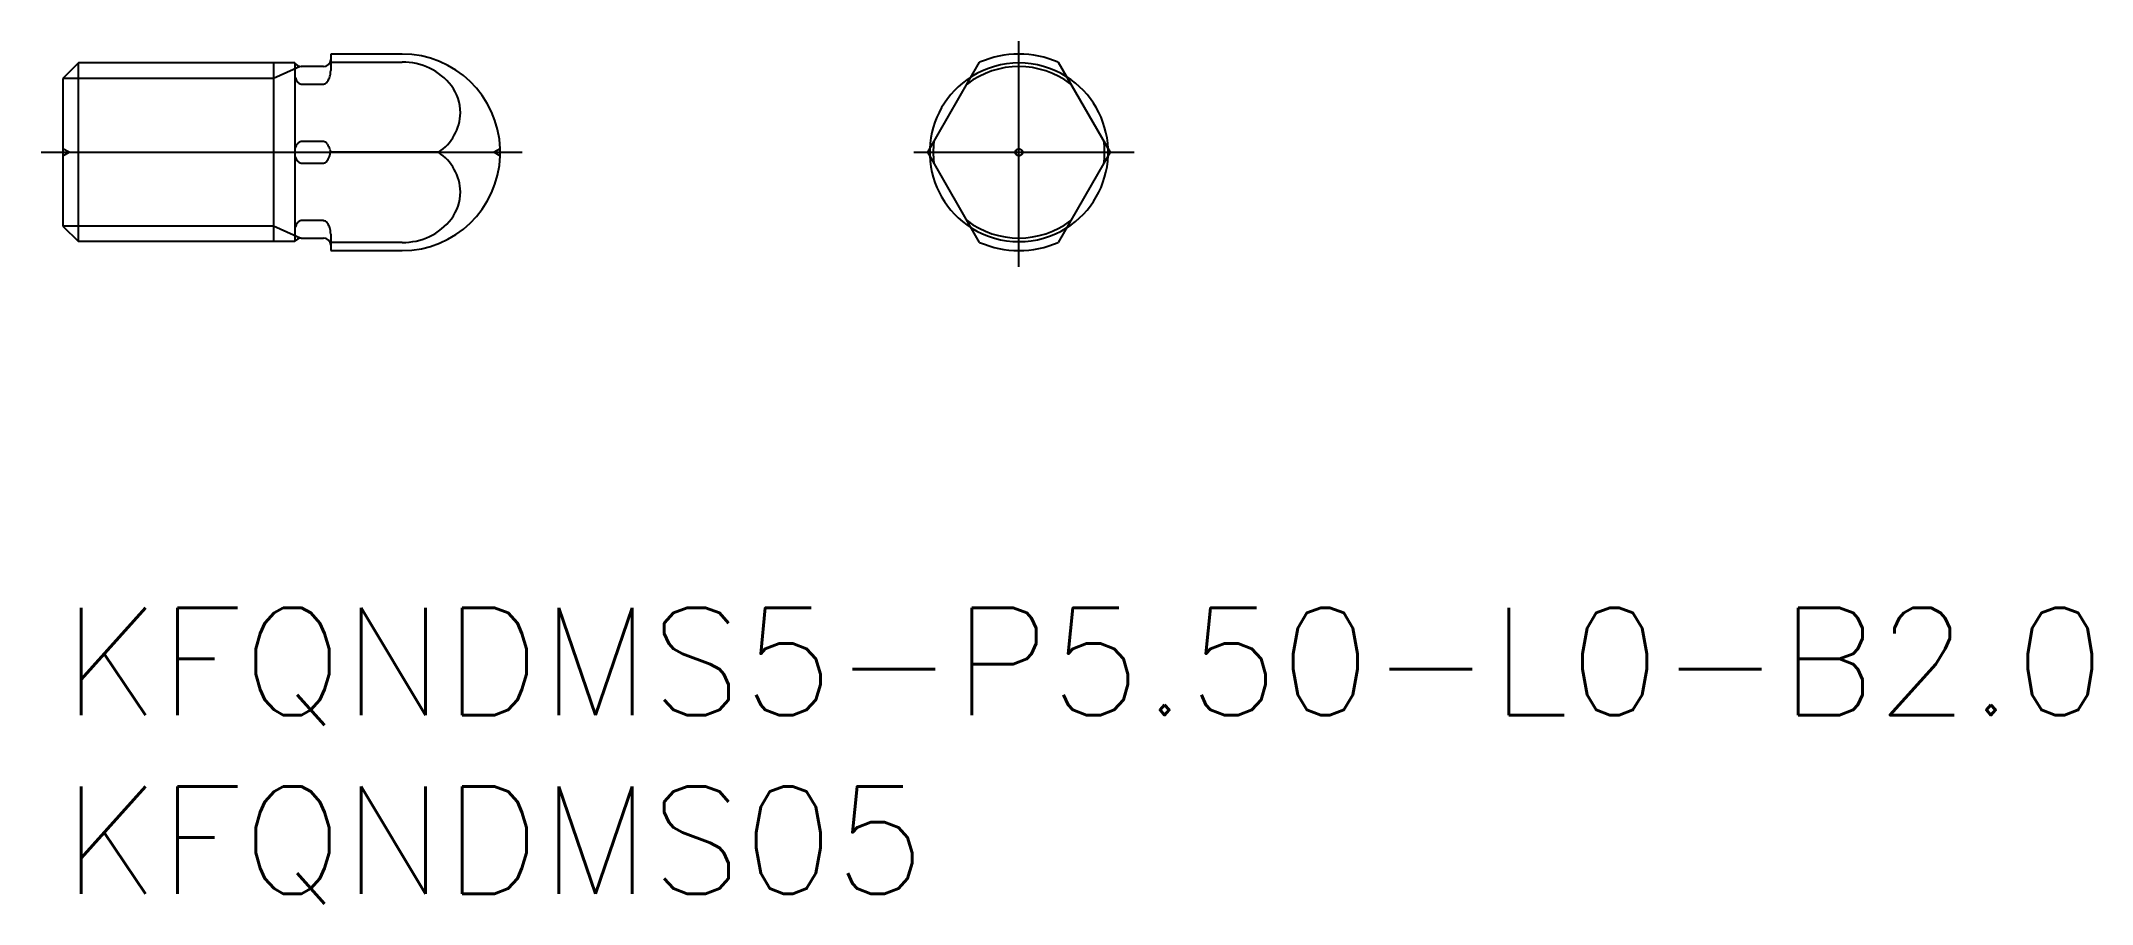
# Model space of a CAD drawing. Extents: x -0.6 to 56.8, y -8.3 to 15.9.
import ezdxf

# ---------------------------------------------------------------- set-up
doc = ezdxf.new("R2010")
doc.units = 0
doc.header["$LTSCALE"] = 0.5
doc.linetypes.add('CENTER', pattern=[50.8, 31.75, -6.35, 6.35, -6.35])
doc.linetypes.add('DASHED', pattern=[19.05, 12.7, -6.35])
for name, color, linetype in [('MSM_CENTER', 1, 'CENTER'), ('MSM_CONTINUOUS', 7, 'CONTINUOUS'), ('MSM_DASHED', 4, 'DASHED'), ('MSM_NARROW', 5, 'CONTINUOUS'), ('MSM_PART_NUMBER', 7, 'CONTINUOUS')]:
    doc.layers.add(name, color=color, linetype=linetype)
doc.styles.get("Standard").update_dxf_attribs({"font": 'txt.shx', "height": 3, "bigfont": 'bigfont.shx'})

msp = doc.modelspace()

# ---------------------------------------------------------------- linework, layer by layer
at = {"layer": 'MSM_CENTER'}
for p, q in [((26.776, 9.549), (26.776, 15.864)), ((-0.612, 12.75), (12.863, 12.75)), ((23.832, 12.75), (30.002, 12.75))]:
    msp.add_line(p, q, dxfattribs=at)
at = {"layer": 'MSM_CONTINUOUS'}
for p, q in [((0.433, 15.25), (0, 14.817)), ((6.5, 15.25), (0.433, 15.25)), ((0.433, 10.25), (0.433, 15.25)), ((6.5, 15.25), (6.5, 10.25)), ((7.3, 15.15), (6.673, 15.15)), ((9.5, 15.5), (7.5, 15.5)), ((7.5, 15.5), (7.5, 15.039)), ((7.5, 15.27), (9.5, 15.27)), ((24.221, 12.75), (25.676, 15.27)), ((27.876, 15.27), (29.332, 12.75)), ((0, 14.817), (0, 10.683)), ((6.673, 14.661), (7.3, 14.661)), ((7.3, 14.661), (7.328, 14.666)), ((7.3, 13.052), (6.673, 13.052)), ((7.477, 12.835), (7.495, 12.75)), ((7.477, 12.665), (7.495, 12.75)), ((10.517, 12.75), (7.495, 12.75)), ((12.248, 12.651), (12.248, 12.849)), ((25.676, 10.23), (24.221, 12.75)), ((29.332, 12.75), (27.876, 10.23)), ((6.673, 12.448), (7.3, 12.448)), ((0, 10.683), (0.433, 10.25)), ((7.3, 10.839), (6.673, 10.839)), ((6.673, 10.35), (7.3, 10.35)), ((7.3, 10.839), (7.328, 10.834)), ((7.5, 10.461), (7.5, 10)), ((6.5, 10.25), (0.433, 10.25)), ((9.5, 10.23), (7.5, 10.23)), ((7.5, 10), (9.5, 10))]:
    msp.add_line(p, q, dxfattribs=at)
msp.add_circle((26.776, 12.75), 0.099, dxfattribs=at)
for centre, radius, start, end in [((6.673, 15.35), 0.2, 210, 270), ((7.3, 15.35), 0.2, 270, 0), ((6.913, 15.039), 0.587, 346.18981, 359.95626), ((9.5, 12.75), 2.75, 2.0625, 90), ((9.535, 13.569), 1.702, 37.68069, 91.19128), ((26.776, 12.75), 2.75, 66.42182, 113.57818), ((6.956, 15), 0.476, 196.64775, 212.01332), ((6.735, 14.856), 0.212, 210.43786, 238.99641), ((6.674, 14.759), 0.0983, 240.74131, 269.49638), ((7.28, 14.801), 0.144, 289.64101, 315.80996), ((7.169, 14.912), 0.301, 315.47669, 332.97489), ((6.947, 15.029), 0.552, 332.65633, 346.42066), ((9.854, 13.849), 1.279, 0.33968, 36.49394), ((26.776, 12.75), 2.5, 122.26808, 177.73192), ((26.776, 12.75), 2.5, 2.26808, 57.73192), ((9.777, 13.887), 1.357, 303.06572, 358.71538), ((6.956, 12.713), 0.476, 147.98668, 163.35225), ((6.956, 12.787), 0.476, 196.64775, 212.01332), ((6.735, 12.857), 0.212, 121.00359, 149.56214), ((6.674, 12.953), 0.0983, 90.50362, 119.25869), ((7.298, 12.948), 0.104, 55.16654, 88.88171), ((7.231, 12.853), 0.22, 33.37965, 54.89362), ((7.022, 12.713), 0.471, 14.99364, 33.5779), ((7.022, 12.787), 0.471, 326.4221, 345.00636), ((9.5, 12.75), 2.75, 270, 357.9375), ((9.777, 11.613), 1.357, 1.28462, 56.93428), ((26.776, 12.75), 2.5, 182.26808, 237.73192), ((26.776, 12.75), 2.5, 302.26808, 357.73192), ((6.735, 12.643), 0.212, 210.43786, 238.99641), ((6.674, 12.547), 0.0983, 240.74131, 269.49638), ((7.298, 12.552), 0.104, 271.11829, 304.83346), ((7.231, 12.647), 0.22, 305.10638, 326.62035), ((9.854, 11.651), 1.279, 323.50606, 359.66032), ((6.956, 10.5), 0.476, 147.98668, 163.35225), ((6.673, 10.15), 0.2, 90, 150), ((6.735, 10.644), 0.212, 121.00359, 149.56214), ((6.674, 10.741), 0.0983, 90.50362, 119.25869), ((7.3, 10.15), 0.2, 0, 90), ((7.28, 10.699), 0.144, 44.19004, 70.35899), ((7.169, 10.588), 0.301, 27.02511, 44.52331), ((6.947, 10.471), 0.552, 13.57934, 27.34367), ((6.913, 10.461), 0.587, 0.04374, 13.81019), ((9.535, 11.931), 1.702, 268.80872, 322.31931), ((26.776, 12.75), 2.75, 246.42182, 293.57818)]:
    msp.add_arc(centre, radius, start, end, dxfattribs=at)
at = {"layer": 'MSM_DASHED'}
for p, q in [((0.173, 12.75), (0, 12.85)), ((0, 12.65), (0.173, 12.75)), ((12.248, 12.849), (12.077, 12.75)), ((12.077, 12.75), (12.248, 12.651))]:
    msp.add_line(p, q, dxfattribs=at)
msp.add_circle((26.776, 12.75), 0.1, dxfattribs=at)
for radius, start, end in [(2.4, 52.77752, 127.22248), (2.5, 57.73192, 122.26808), (2.5, 177.73192, 182.26808), (2.4, 172.77752, 187.22248), (2.4, 352.77752, 7.22248), (2.5, 357.73192, 2.26808), (2.4, 232.77752, 307.22248), (2.5, 237.73192, 302.26808)]:
    msp.add_arc((26.776, 12.75), radius, start, end, dxfattribs=at)
at = {"layer": 'MSM_NARROW'}
for p, q in [((5.9, 15.25), (5.9, 10.25)), ((6.65, 15.151), (5.9, 14.817)), ((5.9, 14.817), (0, 14.817)), ((5.9, 10.683), (0, 10.683)), ((6.65, 10.349), (5.9, 10.683))]:
    msp.add_line(p, q, dxfattribs=at)

# ---------------------------------------------------------------- texts
at = {"layer": 'MSM_PART_NUMBER'}
for s, p in [('KFQNDMS5-P5.50-L0-B2.0', (0, -3)), ('KFQNDMS05', (0, -8))]:
    msp.add_text(s, height=3, dxfattribs=at).set_placement(p)

doc.saveas('drawing.dxf')
